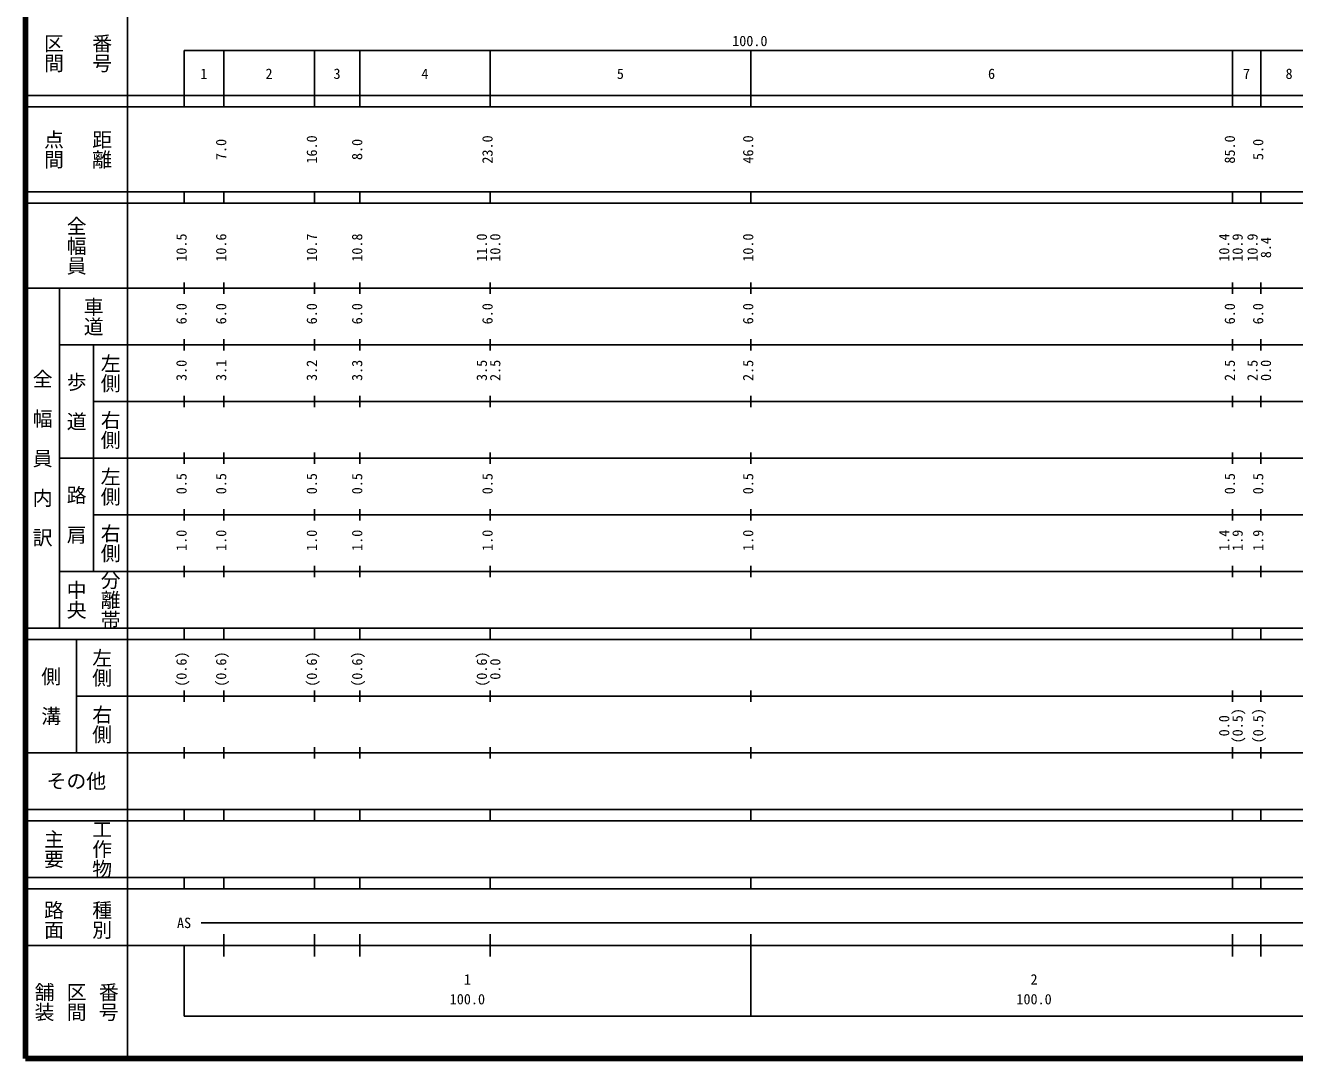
# Model space of a CAD drawing. Units: millimetres on the paper, enlarged 1000 times. Extents: x 40000 to 680000, y 20000 to 380000.
# Drawn here: x 40000 to 263981, y 20000 to 202409 of the extents above; entities that cross this region are included whole.
import ezdxf
from ezdxf.enums import TextEntityAlignment as Align

# ---------------------------------------------------------------- set-up
doc = ezdxf.new("R2010")
doc.units = ezdxf.units.MM
doc.header["$LTSCALE"] = 1000
doc.layers.add('M-TTL', color=2, linetype='Continuous', lineweight=140)
doc.layers.add('M-TTL-BAND', color=7, linetype='Continuous', lineweight=25)
doc.styles.add('@ＭＳ ゴシック', font='')
doc.styles.add('ＭＳ ゴシック', font='')
doc.styles.get('@ＭＳ ゴシック').set_extended_font_data('@MS Gothic')
doc.styles.get('ＭＳ ゴシック').set_extended_font_data('MS Gothic')

msp = doc.modelspace()

# ---------------------------------------------------------------- linework, layer by layer
at = {"layer": 'M-TTL'}
for p, q in [((40000, 380000), (40000, 20000)), ((40000, 20000), (680000, 20000))]:
    msp.add_line(p, q, dxfattribs=at)
at = {"layer": 'M-TTL-BAND'}
for p, q in [((58000, 370000), (58000, 20000)), ((68000, 198000), (579000, 198000)), ((68000, 198000), (68000, 188000)), ((75000, 188000), (75000, 198000)), ((91000, 188000), (91000, 198000)), ((99000, 188000), (99000, 198000)), ((122000, 188000), (122000, 198000)), ((168000, 188000), (168000, 198000)), ((253000, 188000), (253000, 198000)), ((258000, 188000), (258000, 198000)), ((40000, 190000), (579000, 190000)), ((40000, 188000), (579000, 188000)), ((40000, 173000), (579000, 173000)), ((68000, 171000), (68000, 173000)), ((75000, 171000), (75000, 173000)), ((91000, 171000), (91000, 173000)), ((99000, 171000), (99000, 173000)), ((122000, 171000), (122000, 173000)), ((168000, 171000), (168000, 173000)), ((253000, 171000), (253000, 173000)), ((258000, 171000), (258000, 173000)), ((40000, 171000), (579000, 171000)), ((68000, 155000), (68000, 157000)), ((75000, 155000), (75000, 157000)), ((91000, 155000), (91000, 157000)), ((99000, 155000), (99000, 157000)), ((122000, 155000), (122000, 157000)), ((168000, 155000), (168000, 157000)), ((253000, 155000), (253000, 157000)), ((258000, 155000), (258000, 157000)), ((40000, 156000), (579000, 156000)), ((46000, 96000), (46000, 156000)), ((46000, 146000), (579000, 146000)), ((52000, 146000), (52000, 106000)), ((68000, 145000), (68000, 147000)), ((75000, 145000), (75000, 147000)), ((91000, 145000), (91000, 147000)), ((99000, 145000), (99000, 147000)), ((122000, 145000), (122000, 147000)), ((168000, 145000), (168000, 147000)), ((253000, 145000), (253000, 147000)), ((258000, 145000), (258000, 147000)), ((68000, 135000), (68000, 137000)), ((75000, 135000), (75000, 137000)), ((91000, 135000), (91000, 137000)), ((99000, 135000), (99000, 137000)), ((122000, 135000), (122000, 137000)), ((168000, 135000), (168000, 137000)), ((253000, 135000), (253000, 137000)), ((258000, 135000), (258000, 137000)), ((52000, 136000), (579000, 136000)), ((46000, 126000), (579000, 126000)), ((68000, 125000), (68000, 127000)), ((75000, 125000), (75000, 127000)), ((91000, 125000), (91000, 127000)), ((99000, 125000), (99000, 127000)), ((122000, 125000), (122000, 127000)), ((168000, 125000), (168000, 127000)), ((253000, 125000), (253000, 127000)), ((258000, 125000), (258000, 127000)), ((68000, 115000), (68000, 117000)), ((75000, 115000), (75000, 117000)), ((91000, 115000), (91000, 117000)), ((99000, 115000), (99000, 117000)), ((122000, 115000), (122000, 117000)), ((168000, 115000), (168000, 117000)), ((253000, 115000), (253000, 117000)), ((258000, 115000), (258000, 117000)), ((52000, 116000), (579000, 116000)), ((46000, 106000), (579000, 106000)), ((68000, 105000), (68000, 107000)), ((75000, 105000), (75000, 107000)), ((91000, 105000), (91000, 107000)), ((99000, 105000), (99000, 107000)), ((122000, 105000), (122000, 107000)), ((168000, 105000), (168000, 107000)), ((253000, 105000), (253000, 107000)), ((258000, 105000), (258000, 107000)), ((40000, 96000), (579000, 96000)), ((68000, 94000), (68000, 96000)), ((75000, 94000), (75000, 96000)), ((91000, 94000), (91000, 96000)), ((99000, 94000), (99000, 96000)), ((122000, 94000), (122000, 96000)), ((168000, 94000), (168000, 96000)), ((253000, 94000), (253000, 96000)), ((258000, 94000), (258000, 96000)), ((40000, 94000), (579000, 94000)), ((49000, 94000), (49000, 74000)), ((49000, 84000), (579000, 84000)), ((68000, 83000), (68000, 85000)), ((75000, 83000), (75000, 85000)), ((91000, 83000), (91000, 85000)), ((99000, 83000), (99000, 85000)), ((122000, 83000), (122000, 85000)), ((168000, 83000), (168000, 85000)), ((253000, 83000), (253000, 85000)), ((258000, 83000), (258000, 85000)), ((40000, 74000), (579000, 74000)), ((68000, 73000), (68000, 75000)), ((75000, 73000), (75000, 75000)), ((91000, 73000), (91000, 75000)), ((99000, 73000), (99000, 75000)), ((122000, 73000), (122000, 75000)), ((168000, 73000), (168000, 75000)), ((253000, 73000), (253000, 75000)), ((258000, 73000), (258000, 75000)), ((40000, 64000), (579000, 64000)), ((68000, 62000), (68000, 64000)), ((75000, 62000), (75000, 64000)), ((91000, 62000), (91000, 64000)), ((99000, 62000), (99000, 64000)), ((122000, 62000), (122000, 64000)), ((168000, 62000), (168000, 64000)), ((253000, 62000), (253000, 64000)), ((258000, 62000), (258000, 64000)), ((40000, 62000), (579000, 62000)), ((40000, 52000), (579000, 52000)), ((68000, 50000), (68000, 52000)), ((75000, 50000), (75000, 52000)), ((91000, 50000), (91000, 52000)), ((99000, 50000), (99000, 52000)), ((122000, 50000), (122000, 52000)), ((168000, 50000), (168000, 52000)), ((253000, 50000), (253000, 52000)), ((258000, 50000), (258000, 52000)), ((40000, 50000), (579000, 50000)), ((71000, 44000), (565000, 44000)), ((75000, 38000), (75000, 42000)), ((91000, 38000), (91000, 42000)), ((99000, 38000), (99000, 42000)), ((122000, 38000), (122000, 42000)), ((168000, 27500), (168000, 42000)), ((253000, 38000), (253000, 42000)), ((258000, 38000), (258000, 42000)), ((40000, 40000), (579000, 40000)), ((68000, 40000), (68000, 27500)), ((68000, 27500), (579000, 27500))]:
    msp.add_line(p, q, dxfattribs=at)

# ---------------------------------------------------------------- texts
at = {"layer": 'M-TTL-BAND', "style": '@ＭＳ ゴシック'}
for s, p in [('区間', (45000, 197500)), ('番号', (53500, 197500)), ('点間', (45000, 180500)), ('距離', (53500, 180500)), ('全幅員', (49000, 163500)), ('車道', (52000, 151000)), ('左側', (55000, 141000)), ('全\u3000幅\u3000員\u3000内\u3000訳', (43000, 126000)), ('歩\u3000道', (49000, 136000)), ('右側', (55000, 131000)), ('左側', (55000, 121000)), ('路\u3000肩', (49000, 116000)), ('右側', (55000, 111000)), ('分離帯', (55000, 101000)), ('中央', (49000, 101000)), ('左側', (53500, 89000)), ('側\u3000溝', (44500, 84000)), ('右側', (53500, 79000)), ('工作物', (53500, 57000)), ('主要', (45000, 57000)), ('路面', (45000, 44500)), ('種別', (53500, 44500)), ('舗装', (43333, 30000)), ('区間', (49000, 30000)), ('番号', (54667, 30000))]:
    msp.add_text(s, height=2566, rotation=270, dxfattribs=at).set_placement(p, align=Align.MIDDLE_CENTER)
at = {"layer": 'M-TTL-BAND', "style": 'ＭＳ ゴシック'}
for s, p in [('100.0', (167844, 198195)), ('1', (71500, 192405)), ('2', (83000, 192405)), ('3', (95000, 192405)), ('4', (110500, 192405)), ('5', (145000, 192405)), ('6', (210500, 192405)), ('7', (255500, 192405)), ('8', (263000, 192405)), ('AS', (68000, 42500)), ('1', (118000, 32523)), ('2', (218000, 32523)), ('100.0', (118000, 29033)), ('100.0', (218000, 29033))]:
    msp.add_text(s, height=1833, dxfattribs=at).set_placement(p, align=Align.BOTTOM_CENTER)
for s, p in [('7.0', (76000, 180500)), ('16.0', (92000, 180500)), ('8.0', (100000, 180500)), ('23.0', (123000, 180500)), ('46.0', (169000, 180500)), ('85.0', (254000, 180500)), ('5.0', (259000, 180500)), ('10.5', (69000, 163174)), ('10.6', (76000, 163174)), ('10.7', (92000, 163174)), ('10.8', (100000, 163174)), ('11.0', (122000, 163174)), ('10.0', (124370, 163174)), ('10.0', (169000, 163174)), ('10.4', (253000, 163174)), ('10.9', (255370, 163174)), ('10.9', (258000, 163174)), ('8.4', (260370, 163174)), ('6.0', (69000, 151500)), ('6.0', (76000, 151500)), ('6.0', (92000, 151500)), ('6.0', (100000, 151500)), ('6.0', (123000, 151500)), ('6.0', (169000, 151500)), ('6.0', (254000, 151500)), ('6.0', (259000, 151500)), ('3.0', (69000, 141500)), ('3.1', (76000, 141500)), ('3.2', (92000, 141500)), ('3.3', (100000, 141500)), ('3.5', (122000, 141500)), ('2.5', (124370, 141500)), ('2.5', (169000, 141500)), ('2.5', (254000, 141500)), ('2.5', (258000, 141500)), ('0.0', (260370, 141500)), ('0.5', (69000, 121500)), ('0.5', (76000, 121500)), ('0.5', (92000, 121500)), ('0.5', (100000, 121500)), ('0.5', (123000, 121500)), ('0.5', (169000, 121500)), ('0.5', (254000, 121500)), ('0.5', (259000, 121500)), ('1.0', (69000, 111500)), ('1.0', (76000, 111500)), ('1.0', (92000, 111500)), ('1.0', (100000, 111500)), ('1.0', (123000, 111500)), ('1.0', (169000, 111500)), ('1.4', (253000, 111500)), ('1.9', (255370, 111500)), ('1.9', (259000, 111500)), ('(0.6)', (69000, 88764)), ('(0.6)', (76000, 88764)), ('(0.6)', (92000, 88764)), ('(0.6)', (100000, 88764)), ('(0.6)', (122000, 88764)), ('0.0', (124370, 88764)), ('(0.5)', (255370, 78764)), ('(0.5)', (259000, 78764)), ('0.0', (253000, 78764))]:
    msp.add_text(s, height=1833, rotation=90, dxfattribs=at).set_placement(p, align=Align.BOTTOM_CENTER)
msp.add_text('その他', height=2566, dxfattribs=at).set_placement((49000, 69000), align=Align.MIDDLE_CENTER)

doc.saveas('drawing.dxf')
